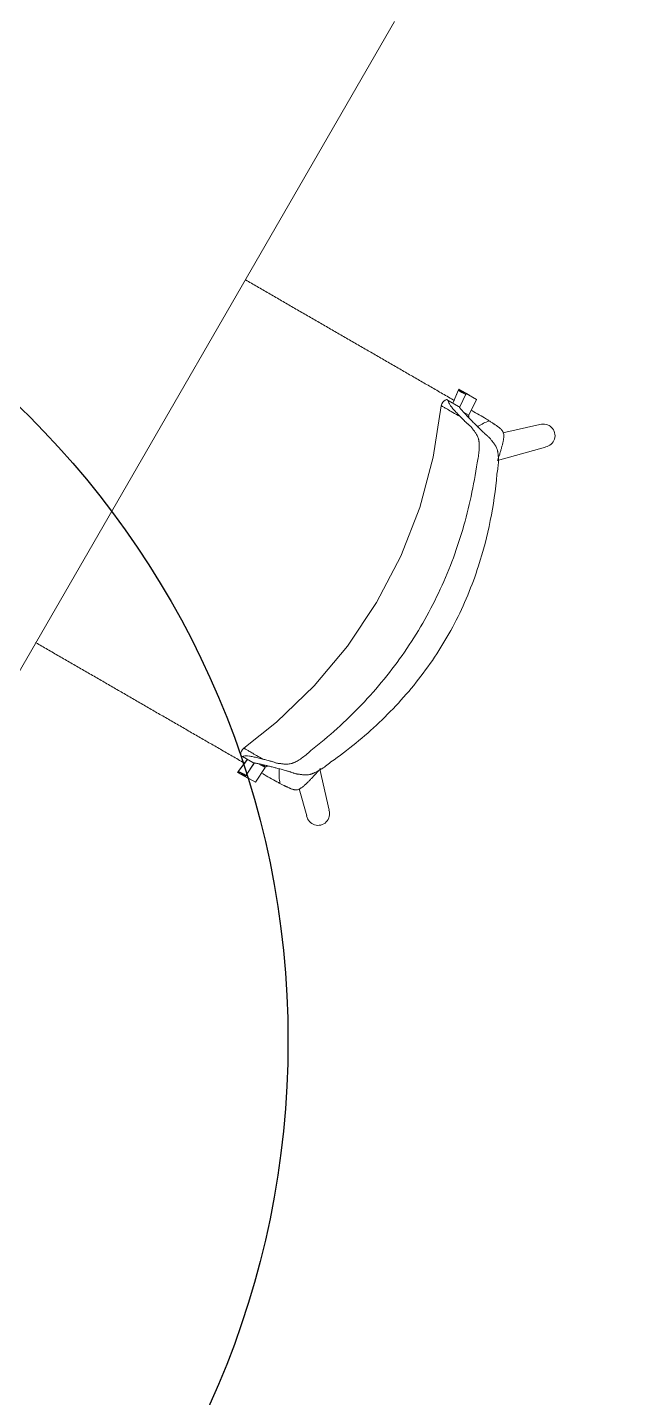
# Model space of a CAD drawing. Header units: millimetres. Extents: x 155920 to 295199, y -4084 to 97293.
# Drawn here: x 180793 to 181475, y 22336 to 23888 of the extents above; entities that cross this region are included whole.
import ezdxf

# ---------------------------------------------------------------- set-up
doc = ezdxf.new("R2010")
doc.units = ezdxf.units.MM
doc.header["$MEASUREMENT"] = 0
doc.layers.add('I-FURN', color=8, linetype='CONTINUOUS', lineweight=9)
doc.layers.add('Social Distancing', color=7, linetype='CONTINUOUS')

msp = doc.modelspace()

# ---------------------------------------------------------------- linework, layer by layer
at = {"layer": 'I-FURN'}
for p, q in [((180633.2, 22898.2), (181208.2, 23894.2)), ((181280.9, 23477.2), (181274.5, 23462.2)), ((181281.4, 23478), (181274.6, 23462.1)), ((181292.9, 23471.4), (181281.4, 23478)), ((181282, 23457.3), (181289.6, 23472.9)), ((181289.6, 23472.9), (181301.2, 23466.2)), ((181261.4, 23459.2), (181252.3, 23400.8)), ((181262, 23461.2), (181261.4, 23459.2)), ((181263.1, 23463.2), (181262, 23461.2)), ((181264.1, 23464.3), (181263.1, 23463.2)), ((181265.6, 23465.5), (181264.1, 23464.3)), ((181267.4, 23466.3), (181265.6, 23465.5)), ((181269.2, 23465.2), (181281, 23458.4)), ((181292.4, 23448.3), (181287.3, 23451.3)), ((181301.2, 23466.2), (181292.4, 23448.3)), ((181291.9, 23447.5), (181289.3, 23449)), ((181373, 23437.8), (181331.2, 23428.4)), ((181325, 23397), (181379.5, 23412.4)), ((181252.3, 23400.8), (181236.9, 23343.7)), ((181236.9, 23343.7), (181215.4, 23288.6)), ((181215.4, 23288.6), (181188.1, 23236.2)), ((181188.1, 23236.2), (181155.3, 23187)), ((181155.3, 23187), (181117.3, 23141.7)), ((181117.3, 23141.7), (181074.7, 23100.7)), ((181074.7, 23100.7), (181037.6, 23071.4)), ((181034.2, 23064.6), (181034.4, 23066.5)), ((181034.4, 23062.7), (181034.2, 23064.6)), ((181034.4, 23066.5), (181034.9, 23067.9)), ((181034.9, 23067.9), (181036, 23069.9)), ((181036, 23069.9), (181037.6, 23071.4)), ((181041.7, 23058.5), (181030.7, 23043.9)), ((181041.6, 23058.6), (181031.2, 23044.7)), ((181036.2, 23061.7), (181048, 23054.9)), ((181039.3, 23039.3), (181049.6, 23054.6)), ((181039.8, 23040.1), (181049.5, 23054.6)), ((181062, 23049.2), (181050.9, 23032.6)), ((181054.3, 23053.6), (181062, 23049.2)), ((181057.3, 23053), (181062.4, 23050)), ((181030.7, 23043.9), (181042.3, 23037.2)), ((181050.9, 23032.6), (181039.3, 23039.3)), ((181134.2, 23001), (181123.8, 23047.5)), ((181100.2, 23025.1), (181108.9, 22994.6))]:
    msp.add_line(p, q, dxfattribs=at)
for centre, start, end in [((181377.1, 23425.3), 280.4176, 108.0338), ((181121.7, 22996.9), 190.3941, 18.0104)]:
    msp.add_arc(centre, 13.1, start, end, dxfattribs=at)
for centre, start_param, end_param in [((181293.8, 23488.8), 5.960696, 6.540192), ((181294.3, 23489.6), 5.960696, 6.540192), ((181027.2, 23026.9), 2.884586, 3.464082), ((181027.6, 23027.7), 2.884586, 3.464082), ((181038.7, 23020.2), 3.380441, 3.464082)]:
    msp.add_ellipse(centre, major_axis=(-8.7, -15.1), ratio=0.978487, start_param=start_param, end_param=end_param, dxfattribs=at)
for points, knots in [([(181039.1, 23601.9), (181039.3, 23601.8), (181041.7, 23600.5), (181046.2, 23597.9), (181052.8, 23594.1), (181059.4, 23590.3), (181068.1, 23585.2), (181078.9, 23579), (181089.7, 23572.8), (181098.4, 23567.7), (181105, 23563.9), (181111.6, 23560.1), (181120.3, 23555.1), (181131.2, 23548.8), (181144.1, 23541.3), (181157.3, 23533.7), (181170.4, 23526.2), (181183.3, 23518.7), (181194.1, 23512.5), (181202.7, 23507.5), (181209.4, 23503.7), (181215.9, 23499.9), (181224.5, 23494.9), (181235.1, 23488.8), (181245.8, 23482.6), (181254.5, 23477.6), (181261.2, 23473.7), (181268, 23469.8), (181273.1, 23466.9), (181275.9, 23465.3), (181276.5, 23464.9)], [-0.7515277, -0.7515277, -0.7515277, -0.7515277, -0.75, -0.7321429, -0.7142857, -0.6964286, -0.6785714, -0.6428571, -0.6071429, -0.5892857, -0.5714286, -0.5535714, -0.5357143, -0.5, -0.4642857, -0.4285714, -0.3928571, -0.3571429, -0.3214286, -0.3035714, -0.2857143, -0.2678571, -0.25, -0.2142857, -0.1785714, -0.1607143, -0.1428571, -0.125, -0.1071429, -0.1022726, -0.1022726, -0.1022726, -0.1022726]), ([(181261.4, 23459.2), (181261.4, 23459.2), (181261.6, 23459.1), (181262, 23458.8), (181262.8, 23458.4), (181264.5, 23457.4), (181267.9, 23455.4), (181274.1, 23451.8), (181279.8, 23448.6), (181283, 23446.7)], [0.3374293, 0.3374293, 0.3374293, 0.3374293, 0.3888889, 0.4444444, 0.5138889, 0.5833333, 0.7222222, 0.8611111, 1, 1, 1, 1]), ([(181285.9, 23452.7), (181287.2, 23451.2), (181289.5, 23448.7), (181293.1, 23444.9), (181296.1, 23441.9), (181299.2, 23438.8), (181302.5, 23435.5), (181305.4, 23432.6), (181307.9, 23430.1), (181309.5, 23428.6), (181310.8, 23427.4), (181312.1, 23426.3), (181313.4, 23425.2), (181314.7, 23424), (181315.7, 23423), (181316.6, 23422.1), (181317.1, 23421.4), (181317.4, 23421.2), (181317.4, 23421.1)], [0, 0, 0, 0, 0.1428571, 0.2142857, 0.2857143, 0.3571429, 0.4285714, 0.5, 0.5357143, 0.5714286, 0.5892857, 0.6071429, 0.6428571, 0.6607143, 0.6785714, 0.6964286, 0.7053571, 0.7087466, 0.7087466, 0.7087466, 0.7087466]), ([(181301.9, 23394.6), (181302.5, 23397.1), (181303.5, 23401.8), (181304.2, 23407.3), (181304.4, 23411.3), (181304.4, 23414.1), (181304.3, 23416.4), (181304.2, 23417.8), (181304.1, 23418.7), (181304, 23419.3), (181303.9, 23419.9), (181303.7, 23420.7), (181303.4, 23422), (181302.8, 23423.7), (181301.9, 23425.6), (181300.9, 23427.3), (181299.9, 23428.8), (181298.8, 23430.3), (181298, 23431.4), (181297.4, 23432.1), (181297.1, 23432.6), (181296.9, 23432.9), (181296.6, 23433.2), (181296.4, 23433.6), (181295.8, 23434.3), (181295.1, 23435.1), (181294.3, 23435.9), (181293.1, 23437), (181292, 23437.9), (181290.9, 23438.8), (181290, 23439.7), (181289.1, 23440.6), (181287.9, 23441.7), (181285.9, 23443.8), (181284.2, 23445.5), (181283, 23446.7)], [0, 0, 0, 0, 0.0625, 0.125, 0.15625, 0.1875, 0.21875, 0.234375, 0.242188, 0.25, 0.257812, 0.265625, 0.28125, 0.3125, 0.34375, 0.375, 0.40625, 0.4375, 0.46875, 0.484375, 0.492188, 0.5, 0.507812, 0.515625, 0.53125, 0.5625, 0.59375, 0.625, 0.6875, 0.71875, 0.75, 0.78125, 0.8125, 0.875, 1, 1, 1, 1]), ([(181292.6, 23445.5), (181292.6, 23446), (181292.5, 23447), (181292.4, 23447.9), (181292.3, 23448.3)], [-0.5281276, -0.5281276, -0.5281276, -0.5281276, -0.3333333, -0.1258677, -0.1258677, -0.1258677, -0.1258677]), ([(181315.7, 23442), (181313.4, 23441.2), (181309.1, 23439.3), (181304.7, 23436.9), (181302.5, 23435.4), (181302.2, 23435.2)], [0, 0, 0, 0, 0.02777778, 0.05555556, 0.06066679, 0.06066679, 0.06066679, 0.06066679]), ([(181315.7, 23442), (181316.6, 23441.4), (181318, 23440.5), (181319.7, 23439.4), (181320.6, 23438.8), (181321.3, 23438.4), (181321.9, 23437.9), (181322.8, 23437.3), (181323.8, 23436.7), (181324.8, 23435.9), (181325.5, 23435.4), (181325.9, 23435.1), (181326.2, 23434.9), (181326.6, 23434.6), (181327, 23434.3), (181327.7, 23433.8), (181328.6, 23433), (181329.6, 23432), (181330.4, 23431), (181331.2, 23429.9), (181331.8, 23428.5), (181332.1, 23427.2), (181332.2, 23426.1), (181332.2, 23425.3), (181332.2, 23424.5), (181332.2, 23423.4), (181332, 23422), (181331.7, 23420.2), (181331.4, 23418.4), (181331, 23416.6), (181330.6, 23415), (181330.1, 23413.4), (181329.7, 23411.8), (181329.2, 23410), (181328.5, 23407.5), (181327.1, 23403.2), (181326, 23399.5), (181325.2, 23397.2)], [0, 0, 0, 0, 0.0625, 0.09375, 0.109375, 0.125, 0.140625, 0.15625, 0.1875, 0.21875, 0.234375, 0.242188, 0.25, 0.257812, 0.265625, 0.28125, 0.3125, 0.34375, 0.375, 0.40625, 0.4375, 0.46875, 0.484375, 0.5, 0.515625, 0.53125, 0.5625, 0.59375, 0.625, 0.65625, 0.6875, 0.71875, 0.75, 0.78125, 0.8125, 0.875, 1, 1, 1, 1]), ([(181317.7, 23420.7), (181317.8, 23420.6), (181318, 23420.3), (181318.3, 23419.9), (181318.9, 23419.1), (181319.8, 23418), (181320.9, 23416.6), (181322, 23415.1), (181323, 23413.5), (181323.9, 23411.6), (181324.6, 23409.9), (181325, 23408.6), (181325.2, 23407.8), (181325.3, 23407.2), (181325.4, 23406.6), (181325.5, 23405.7), (181325.8, 23404.2), (181326, 23401.9), (181326.1, 23399), (181326.1, 23394.8), (181325.7, 23389.2), (181324.9, 23384.2), (181324.4, 23381.5)], [0.7142857, 0.7142857, 0.7142857, 0.7142857, 0.71875, 0.7232143, 0.7321429, 0.75, 0.7678571, 0.7857143, 0.8035714, 0.8214286, 0.8392857, 0.8482143, 0.8526786, 0.8571429, 0.8616071, 0.8660714, 0.875, 0.8928571, 0.9107143, 0.9285714, 0.9642857, 1, 1, 1, 1]), ([(181113.7, 23068.7), (181123.9, 23076.6), (181143.6, 23093.1), (181180.6, 23129), (181221.4, 23179), (181260.1, 23246.1), (181283, 23306.5), (181295.6, 23356.4), (181300.1, 23381.8), (181301.9, 23394.6)], [-1, -1, -1, -1, -0.9, -0.8, -0.6, -0.4, -0.2, -0.1, 0, 0, 0, 0]), ([(181324.4, 23381.5), (181322.9, 23363.9), (181317.8, 23328.8), (181303.1, 23271.7), (181278.2, 23211.5), (181239.9, 23151.6), (181200.2, 23107.8), (181164.8, 23076.7), (181146, 23062.4), (181136.3, 23055.7)], [-1, -1, -1, -1, -0.863636, -0.727273, -0.545455, -0.363636, -0.181818, -0.090909, 0, 0, 0, 0]), ([(181039.1, 23053.9), (181038.7, 23054.1), (181033.9, 23056.9), (181024.6, 23062.3), (181011.2, 23070), (180998.2, 23077.5), (180987.4, 23083.7), (180978.6, 23088.8), (180972, 23092.6), (180965.4, 23096.5), (180956.6, 23101.5), (180945.8, 23107.7), (180935, 23114), (180926.4, 23118.9), (180919.8, 23122.7), (180913.3, 23126.5), (180904.6, 23131.5), (180894, 23137.7), (180883.2, 23143.9), (180874.6, 23148.9), (180868, 23152.7), (180861.3, 23156.5), (180852.6, 23161.6), (180841.7, 23167.8), (180828.6, 23175.4), (180815.3, 23183.1), (180806.4, 23188.2), (180801.9, 23190.8), (180801.8, 23190.9)], [-0.896036, -0.896036, -0.896036, -0.896036, -0.8928571, -0.8571429, -0.8214286, -0.7857143, -0.75, -0.7321429, -0.7142857, -0.6964286, -0.6785714, -0.6428571, -0.6071429, -0.5892857, -0.5714286, -0.5535714, -0.5357143, -0.5, -0.4642857, -0.4464286, -0.4285714, -0.4107143, -0.3928571, -0.3571429, -0.3214286, -0.2857143, -0.25, -0.2489174, -0.2489174, -0.2489174, -0.2489174]), ([(181059.2, 23058.9), (181056.6, 23060.4), (181051.9, 23063.1), (181046.4, 23066.3), (181042.3, 23068.7), (181040, 23070), (181038.7, 23070.7), (181038.1, 23071.1), (181037.7, 23071.3), (181037.6, 23071.4), (181037.6, 23071.4)], [0, 0, 0, 0, 0.1111111, 0.2222222, 0.3333333, 0.4444444, 0.5, 0.5555556, 0.6111111, 0.6625707, 0.6625707, 0.6625707, 0.6625707]), ([(181059.2, 23058.9), (181060.7, 23058.5), (181063.1, 23057.9), (181065.9, 23057.2), (181067.5, 23056.7), (181068.7, 23056.4), (181069.9, 23056.1), (181071.3, 23055.6), (181072.6, 23055), (181074.1, 23054.6), (181075.3, 23054.3), (181076.3, 23054), (181077.1, 23053.9), (181077.6, 23053.9), (181078, 23053.9), (181078.4, 23053.8), (181078.9, 23053.8), (181079.9, 23053.7), (181081.3, 23053.5), (181083, 23053.3), (181084.9, 23053.2), (181086.9, 23053.2), (181089, 23053.3), (181090.8, 23053.7), (181092.1, 23054), (181092.8, 23054.3), (181093.4, 23054.5), (181093.9, 23054.7), (181094.7, 23055), (181096.1, 23055.7), (181098.1, 23056.7), (181100.5, 23058.1), (181103.9, 23060.3), (181108.2, 23063.6), (181111.9, 23066.9), (181113.7, 23068.7)], [0, 0, 0, 0, 0.125, 0.1875, 0.21875, 0.25, 0.28125, 0.3125, 0.375, 0.40625, 0.4375, 0.46875, 0.484375, 0.492188, 0.5, 0.507812, 0.515625, 0.53125, 0.5625, 0.59375, 0.625, 0.65625, 0.6875, 0.71875, 0.734375, 0.742188, 0.75, 0.757812, 0.765625, 0.78125, 0.8125, 0.84375, 0.875, 0.9375, 1, 1, 1, 1]), ([(181136.3, 23055.7), (181134.3, 23053.9), (181130.3, 23050.7), (181125.6, 23047.6), (181122, 23045.5), (181119.4, 23044.1), (181117.3, 23043.2), (181115.9, 23042.6), (181115.1, 23042.3), (181114.5, 23042.1), (181113.9, 23041.9), (181113.1, 23041.7), (181111.8, 23041.3), (181110, 23041), (181107.9, 23040.9), (181106, 23041), (181104.1, 23041.2), (181102.4, 23041.4), (181101, 23041.6), (181100, 23041.8), (181099.4, 23041.8), (181099, 23041.9), (181098.6, 23041.9), (181098.1, 23042), (181097.2, 23042.2), (181096, 23042.4), (181094.7, 23042.8), (181093, 23043.4), (181091.4, 23044), (181089.8, 23044.6), (181088.5, 23045), (181087.2, 23045.3), (181085.5, 23045.8), (181082.6, 23046.6), (181078.6, 23047.7), (181074.1, 23048.9), (181069.8, 23050), (181065.7, 23051.1), (181061.9, 23052), (181058.4, 23052.8), (181056.3, 23053.2), (181055.4, 23053.4)], [0, 0, 0, 0, 0.035714, 0.071429, 0.089286, 0.107143, 0.125, 0.133929, 0.138393, 0.142857, 0.147321, 0.151786, 0.160714, 0.178571, 0.196429, 0.214286, 0.232143, 0.25, 0.267857, 0.276786, 0.28125, 0.285714, 0.290179, 0.294643, 0.303571, 0.321429, 0.339286, 0.357143, 0.392857, 0.410714, 0.428571, 0.446429, 0.464286, 0.5, 0.571429, 0.642857, 0.714286, 0.785714, 0.857143, 0.928571, 1, 1, 1, 1]), ([(181062.4, 23050), (181062.8, 23050.2), (181063.6, 23050.6), (181064.5, 23051), (181065, 23051.2)], [-0.8810546, -0.8810546, -0.8810546, -0.8810546, -0.6666667, -0.4718724, -0.4718724, -0.4718724, -0.4718724]), ([(181077.8, 23047.9), (181077.8, 23047), (181077.5, 23043.9), (181077.6, 23038.4), (181078.2, 23033.7), (181078.6, 23031.3)], [0.93303317, 0.93303317, 0.93303317, 0.93303317, 0.94444444, 0.97222222, 1, 1, 1, 1]), ([(181122.1, 23045.5), (181120.5, 23043.7), (181117.9, 23040.9), (181114.8, 23037.5), (181113.1, 23035.7), (181111.8, 23034.3), (181110.6, 23033.1), (181109.4, 23032), (181108.2, 23030.8), (181106.9, 23029.6), (181105.5, 23028.3), (181104.1, 23027.2), (181102.9, 23026.4), (181102, 23025.8), (181101.3, 23025.4), (181100.6, 23025), (181099.6, 23024.6), (181098.3, 23024.2), (181096.8, 23024), (181095.5, 23024.1), (181094.2, 23024.3), (181092.9, 23024.7), (181091.7, 23025.1), (181090.9, 23025.4), (181090.4, 23025.6), (181090, 23025.8), (181089.7, 23025.9), (181089.2, 23026.1), (181088.4, 23026.5), (181087.3, 23027), (181086.2, 23027.5), (181085.3, 23028), (181084.5, 23028.3), (181083.8, 23028.7), (181082.8, 23029.2), (181081.1, 23030.1), (181079.6, 23030.8), (181078.6, 23031.3)], [0, 0, 0, 0, 0.125, 0.1875, 0.21875, 0.25, 0.28125, 0.3125, 0.34375, 0.375, 0.40625, 0.4375, 0.46875, 0.484375, 0.5, 0.515625, 0.53125, 0.5625, 0.59375, 0.625, 0.65625, 0.6875, 0.71875, 0.734375, 0.742188, 0.75, 0.757812, 0.765625, 0.78125, 0.8125, 0.84375, 0.859375, 0.875, 0.890625, 0.90625, 0.9375, 1, 1, 1, 1])]:
    msp.add_open_spline(points, degree=3, knots=knots, dxfattribs=at)
for points in [[(181269.2, 23465.2), (181268.7, 23465.5), (181268, 23465.9), (181267.4, 23466.3), (181267.3, 23466.3), (181267.7, 23466.1), (181268, 23465.9)], [(181283, 23446.7), (181281.6, 23448.2), (181278.8, 23451), (181275.3, 23454.9), (181272.4, 23458.4), (181270.4, 23461.3), (181269.3, 23463.6), (181269.1, 23464.8), (181269.2, 23465.2)], [(181281, 23458.4), (181281.7, 23457.5), (181283.3, 23455.7), (181285, 23453.8), (181285.9, 23452.7)], [(181296.1, 23453.6), (181301.7, 23450.3), (181307.2, 23447.2), (181312.5, 23444.1)], [(181312.5, 23444.1), (181313.1, 23443.8), (181314.1, 23443.1), (181315.2, 23442.4), (181315.7, 23442)], [(181035, 23062.3), (181034.7, 23062.5), (181034.3, 23062.7), (181034.4, 23062.7), (181035, 23062.4), (181035.7, 23062), (181036.2, 23061.7)], [(181036.2, 23061.7), (181036.5, 23062), (181037.6, 23062.4), (181040.2, 23062.6), (181043.8, 23062.3), (181048.2, 23061.5), (181053.3, 23060.4), (181057.1, 23059.5), (181059.2, 23058.9)], [(181055.4, 23053.4), (181054, 23053.7), (181051.5, 23054.2), (181049.1, 23054.7), (181048, 23054.9)], [(181124.5, 23048.3), (181123.7, 23047.3), (181122.9, 23046.4), (181122.1, 23045.5)], [(181122.1, 23045.5), (181122.9, 23046.4), (181123.7, 23047.4), (181124.6, 23048.3)], [(181075.2, 23033), (181069.9, 23036.1), (181064.4, 23039.2), (181058.8, 23042.5)], [(181078.6, 23031.3), (181078, 23031.6), (181076.9, 23032.2), (181075.8, 23032.8), (181075.2, 23033)]]:
    msp.add_open_spline(points, degree=3, dxfattribs=at)
at = {"layer": 'Social Distancing'}
for centre in [(182427.1, 24508.1), (180087.7, 22739.8)]:
    msp.add_circle(centre, 1000, dxfattribs=at)

doc.saveas('drawing.dxf')
